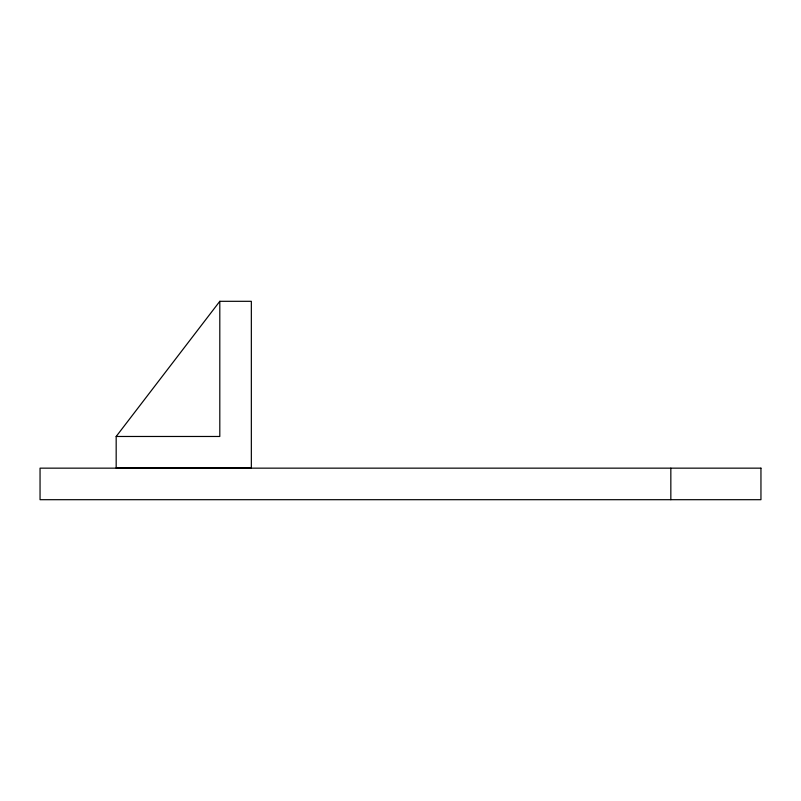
<?xml version="1.0" encoding="UTF-8"?>
<svg xmlns="http://www.w3.org/2000/svg" width="801" height="801" viewBox="0 0 801 801"><rect width="100%" height="100%" fill="white"/><g stroke="black" fill="none" stroke-linecap="round" stroke-linejoin="round"><path stroke-width="1.2" d="M116.175 436.475L219.804 301.306L251.344 301.306L251.344 468.014L116.175 468.014L116.175 436.475L219.804 436.475L219.804 301.306M670.837 468.154L670.837 499.694M760.95 468.154L40.05 468.154L40.05 499.694L760.95 499.694L760.95 468.154"/></g></svg>
